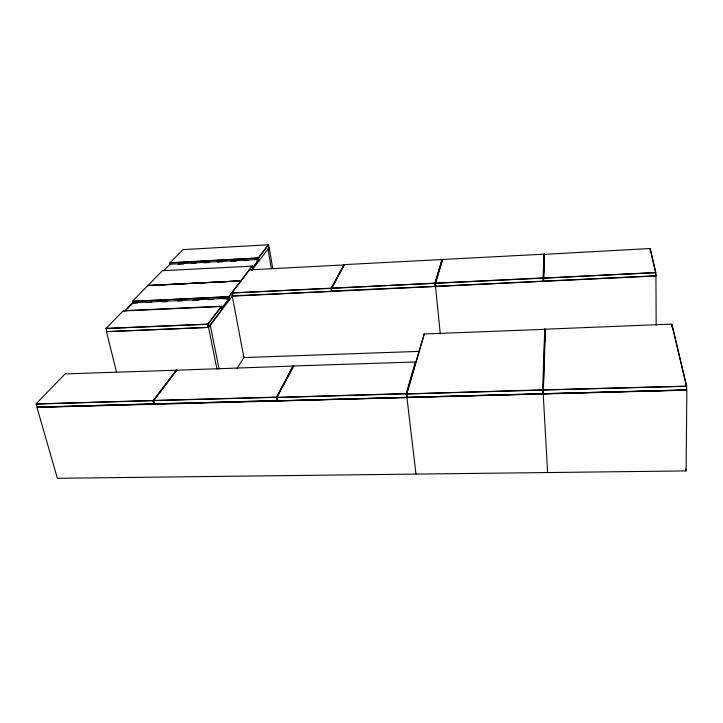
<?xml version="1.0" encoding="UTF-8"?>
<svg xmlns="http://www.w3.org/2000/svg" width="723" height="723" viewBox="0 0 723 723"><rect width="100%" height="100%" fill="white"/><g stroke="black" fill="none" stroke-linecap="round" stroke-linejoin="round"><path stroke-width="1.08" d="M435.897 286.335L543.081 281.157M672.038 327.456L671.667 324.094L545.205 329.209M269.11 247.573L268.423 244.781L182.973 249.616L169.977 262.82L170.203 264.672M65.287 373.899L176.656 370.203M686.597 389.724L686.389 386.163L543.461 390.049L543.325 393.628L543.461 389.824L686.796 386.281L686.335 390.013L543.452 393.692M686.1 470.926L686.85 390.167L36.954 407.374L57.37 478.292L686.1 470.926L685.729 469.091M123.154 310.989L221.636 306.498M545.061 340.687L545.142 338.463M545.079 341.419L545.151 339.204M545.278 340.443L545.35 338.228M544.735 329.001L542.648 390.104L543.145 393.556M544.961 341.428L545.043 339.204M543.985 254.107L543.353 281.066L542.91 277.939L435.58 283.127L435.743 286.308M147.817 285.712L162.413 270.691L252.481 266.136M221.446 306.308L207.682 324.302L105.892 328.549L123.371 310.7L221.292 306.227M153.701 400.849L153.764 400.343M65.151 373.818L36.195 403.687L37.244 407.185L153.999 403.967L153.059 400.678L36.222 404.04M37.325 407.121L154.207 403.796L153.077 400.47L36.222 403.949M259.123 260.75L258.274 257.912L170.158 262.756L170.348 264.6M176.755 370.194L293.023 366.082M331.676 288.079L434.875 283.326L435.391 286.299M208.197 327.293L207.682 324.302M231.975 292.887L232.399 295.897L231.857 293.231M406.913 397.171L406.163 393.818L415.309 361.943M249.833 269.842L344.148 264.916L331.279 288.405L331.586 291.306L232.408 295.852M240.94 280.768L228.739 296.782L132.652 301.328L132.761 303.226L127.411 308.73M292.969 366.01L276.593 397.415L277.108 400.768L154.315 403.796M276.945 397.424L293.827 366.055M406.163 393.818L277.054 397.496L277.912 400.84L406.516 397.433M154.65 404.049L277.379 400.524M132.924 303.154L132.499 301.229L147.808 285.513L240.94 280.831L252.164 265.892M331.649 288.468L344.473 264.627L442.142 259.512L435.029 283.398M542.648 390.104L406.742 393.972L407.356 397.343L542.982 393.71M424.049 333.99L545.106 329.317M424.211 333.918L406.606 393.592L407.203 397.37L542.747 393.818M442.395 259.738L435.309 283.19L435.87 286.263M544.401 254.36L650.049 248.513L655.842 272.544L655.86 275.662M650.221 248.748L655.634 272.698L543.651 278.075L543.542 281.057L544.536 254.116M650.393 251.64L650.194 248.667M170.14 262.901L258.337 258.075L268.378 244.708M442.684 259.521L435.436 283.38M277.74 400.759L406.769 397.325M293.131 366.1L276.502 397.343L153.619 400.614L177.099 369.941M229.643 299.656L228.802 296.837L252.417 266.01L252.933 268.685L251.613 270.42M686.507 386.19L671.875 324.356M655.544 275.87L655.526 272.508L543.497 278.174M221.554 306.398L207.754 324.365M434.966 283.344L441.997 259.485M176.548 370.113L153.303 400.858M331.541 291.233L331.134 288.161L231.947 292.987L331.206 288.35L343.832 264.663M154.46 403.958L153.882 400.443L276.403 397.108L277.569 400.687M153.168 400.705L176.376 369.986M237.045 368.278L244.238 357.054M147.718 285.63L241.22 280.876M222.133 309.155L208.26 327.356L106.887 331.577M216.999 369.218L208.567 327.465L232.969 295.255M251.866 270.321L269.191 247.465L272.716 268.287M258.861 259.828L252.86 267.727L258.78 259.385L170.113 264.238L164.013 270.51M545.467 329.073L543.353 390.086M293.764 365.983L415.49 361.979M686.597 386.263L671.839 324.256M544.157 254.153L543.081 278.192M124.248 311.405L132.652 302.765L229.236 298.192L222.078 308.206L229.327 298.671L223.714 298.942M424.392 333.728L406.832 393.8M435.508 286.163L434.875 283.154L331.667 288.387M268.622 244.826L258.409 257.939L259.033 260.768L256.647 260.831M435.49 283.317L543.009 278.129M241.057 280.867L148.007 285.558M331.929 291.007L435.192 286.371M542.937 393.646L542.521 389.851L406.76 393.872M178.057 264.238L183.669 263.931M191.523 263.506L196.014 263.262M203.868 262.829L209.48 262.521M217.334 262.097L222.946 261.789M230.809 261.365L236.412 261.057M244.275 260.623L248.757 260.379M442.657 259.449L543.994 254.18M543.813 281.12L655.553 275.788M656.159 325.133L655.942 275.96L232.3 296.15L243.904 357.569L419.439 351.369M132.761 303.226L137.253 303.018M146.236 302.594L151.848 302.331M161.952 301.853L167.564 301.59M177.677 301.111L182.169 300.895M192.273 300.425L199.006 300.099M207.989 299.684L213.61 299.412M227.121 299.72L229.534 299.684L228.811 296.629L132.58 301.355M208.567 327.465L106.498 331.712L116.511 372.164M543.669 393.728L686.353 389.941M208.332 327.203L207.609 324.103L106.1 328.396L106.597 331.351M544.428 254.225L543.56 278.102M406.697 397.379L406.055 393.565L277.072 397.397M543.271 390.158L544.961 329.254M331.993 291.152L331.559 288.423M655.363 273.475L655.942 275.96M210.266 325.214L219.078 369.001M221.554 306.453L222.115 309.317M268.007 249.028L271.369 268.811M406.932 397.578L415.969 474.089M435.535 286.462L440.289 333.999M543.217 393.972L547.609 472.544"/></g></svg>
